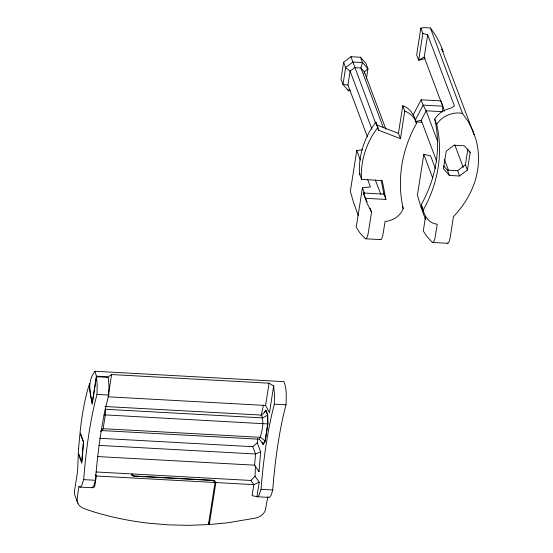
<?xml version="1.0" encoding="UTF-8"?>
<svg xmlns="http://www.w3.org/2000/svg" width="553" height="553" viewBox="0 0 553 553"><rect width="100%" height="100%" fill="white"/><g stroke="black" fill="none" stroke-linecap="round" stroke-linejoin="round"><path stroke-width="0.83" d="M94.895 371.257L96.395 376.164L92.213 402.937C89.392 392.215 87.706 380.685 94.895 371.257L283.931 381.632C286.889 388.932 286.288 397.082 286.039 404.789A140.863 29.606 -86.9 0 0 272.733 490.006L271.212 495.163L269.498 497.458L256.945 496.718L259.212 482.23L255.044 476.264L255.445 466.02M79.895 487.124L81.609 485.907L83.69 479.631A140.863 29.606 -86.9 0 1 96.996 394.413L97.19 384.66L96.492 376.759L108.257 377.402L108.955 385.303L108.761 395.056A140.863 29.606 -86.9 0 0 95.462 480.281L93.941 485.437L92.22 487.732L79.895 487.124L78.837 486.115L77.033 500.368A12.408 10.936 -20.6 0 0 84.367 508.691L91.231 511.09A310.15 273.59 -20.6 0 0 148.411 523.179L168.119 524.845L188.013 525.35L208.467 524.603L215.034 482.513L213.652 480.529L132.914 476.098L131.379 473.907L96.022 471.965M257.739 438.591L257.269 442.849L260.643 451.836L259.004 471.605L254.601 465.17L255.534 453.992L252.783 446.679L99.644 438.28M364.109 73.542L364.358 71.911L367.945 68.772L365.948 63.464L360.508 57.236L350.948 56.71L343.634 62.233L340.987 79.197L342.984 84.505L348.459 90.733L350.049 90.823M366.376 78.948L367.945 68.772L362.505 62.544L360.508 57.236M100.819 431.63L101.897 430.566L259.336 439.206L263.083 443.886L265.087 440.9L267.728 423.93L267.562 415.179L265.945 410.858L261.61 415.103L105.035 406.51M96.492 376.759L92.185 404.34L89.386 386.658L89.634 383.457L87.886 389.008A90.16 18.947 -86.9 0 0 80.745 426.301L80.081 432.315L83.586 441.633L81.803 463.117L78.305 453.826L77.634 470.956L74.544 490.725A12.408 10.936 -20.6 0 0 75.298 496.373L77.821 503.112M108.388 395.16L108.132 396.805L265.571 405.446L269.484 412.669L273.666 385.89L269.048 383.194L111.609 374.554L108.153 376.807L96.395 376.164M108.651 393.508L111.609 374.554M131.925 475.635L132.188 473.949L250.875 480.46L255.044 476.264M214.039 482.043L214.301 480.35L133.563 475.919L132.188 473.949M267.873 496.483L265.246 510.695A12.408 10.942 -20.5 0 1 255.451 518.078L228.023 522.758L209.29 524.527L215.843 482.555L214.301 480.35M265.571 405.446L269.048 383.194M367.386 136.736L347.948 85.024L350.111 71.13L354.722 67.646L360.929 67.984L364.358 71.911L385.925 129.278M362.374 149.849L356.747 150.485L350.36 191.366L353.498 202.322L358.337 215.656M367.773 179.815L370.455 186.949L362.436 187.847L356.243 227.269L359.782 232.765L365.236 238.585A12.408 2.613 -86.8 0 0 368.45 231.907L371.561 212.124L370.075 208.163M385.89 199.433L383.893 194.117L363.321 192.99L365.312 198.299L385.89 199.433L382.247 180.534L361.614 179.407L359.616 174.091L359.339 168.534A90.16 79.535 -20.6 0 1 371.015 129.07L375.819 122.061L378.439 130.155L400.448 138.658L398.45 133.342L402.757 105.761C410.575 108.222 414.563 115.95 416.533 123.347A140.863 124.259 -20.6 0 0 403.227 208.564C400.49 216.009 392.872 220.896 385.095 221.387L382.821 235.426A12.408 2.613 -86.8 0 1 380.132 239.414M400.448 138.658L404.755 111.077L402.757 105.761M474.094 134.725L441.764 49.086L443.098 51.574C440.312 43.016 435.854 35.095 430.365 27.975L424.462 27.65L420.847 28.106L416.665 54.885L418.662 60.194L425.167 58.597M422.845 33.422L418.662 60.194L424.192 57.063L427.669 34.811L422.845 33.422L420.847 28.106M435.418 168.679L430.607 155.877L423.792 154.301L417.432 195.043L420.563 205.999L425.423 219.382M425.554 216.527L423.294 230.967L426.833 236.456L432.287 242.276A12.408 2.599 -86.9 0 0 434.955 238.288L437.264 224.248C426.55 222.921 423.633 213.223 421.414 204.354A140.863 124.266 -20.5 0 0 434.727 119.137C438.287 113.413 444.377 109.48 450.944 108.174L454.393 105.92L427.669 34.811M467.43 170.061L470.174 152.49L464.292 145.798L454.061 145.239L446.243 151.176L443.465 168.741L449.354 175.432L459.578 175.992L467.43 170.061L465.432 164.746L467.914 148.847M413.202 114.996L421.096 99.796L440.983 100.888M415.199 120.312L423.093 105.111L421.096 99.796M436.718 161.462L421.227 120.257L426.135 110.8L423.093 105.111L442.981 106.204L442.317 111.685L426.135 110.8L437.679 141.506M101.897 430.566L103.162 428.686L105.326 414.778L105.229 409.261L262.668 417.902L267.562 415.179M264.279 412.538L266 409.967L267.742 414.591L267.915 423.985L265.177 441.57L263.021 444.778L262.157 442.469M259.336 439.206C262.212 432.08 264.223 422.727 261.61 415.103M375.819 122.061L377.817 127.37L373.005 134.386A90.16 79.535 -20.6 0 0 361.33 173.849L361.614 179.407M423.411 209.67A140.863 124.259 -20.6 0 0 436.718 124.453C441.992 115.936 452.679 111.623 462.46 113.351L468.267 121.646L472.829 130.584L476.085 140.04A90.16 79.535 -20.6 0 1 475.352 180.105C471.121 193.84 463.393 206.297 453.432 216.617L450.37 236.401A12.408 2.599 -86.9 0 1 447.183 243.085M100.77 430.773L103.162 428.686L260.601 437.326L265.087 440.9M252.783 446.679L257.269 442.849M443.61 165.865L447.356 170.124L457.58 170.683L465.432 164.746M349.925 89.842L348.459 90.733L347.885 89.22M259.212 482.23L253.792 484.642L215.843 482.555M260.643 451.836L255.534 453.992L98.952 445.4M415.925 121.48L421.227 120.257M257.166 496.85L258.887 495.633L260.968 489.357L272.733 490.006M103.77 414.812L267.728 423.93M432.951 242.484L447.847 243.292M415.241 121.874L421.856 122.241M359.616 174.091L360.438 174.14M96.996 394.413L108.761 395.056M286.039 404.789L274.274 404.139L274.468 394.386L273.666 385.89M98.026 456.578L254.601 465.17M215.034 482.513L96.353 476.002L95.289 474.861M83.69 479.631L95.455 480.274M365.906 238.792L380.803 239.629M347.948 85.024L342.984 84.505L345.632 67.549L343.634 62.233M256.945 496.718L252.078 495.619L253.792 484.642L250.875 480.46M376.441 124.84L398.45 133.342M404.755 111.077C410.285 113.075 414.937 117.623 416.533 123.347M91.653 487.774L94.639 486.979L96.353 476.002L95.379 474.605M367.081 201.949L363.321 192.99M371.561 212.124L366.998 203.186L365.312 198.299M423.356 211.011L421.704 206.67L421.414 204.354M430.365 27.975L462.46 113.351M469.601 150.969L470.174 152.49M441.266 101.648L442.697 105.443M424.192 57.063L444.543 111.201M454.773 144.817L463.276 167.441M457.58 170.683L459.578 175.992M434.72 119.137L436.718 124.453M444.356 159.285L448.607 170.594M447.356 170.124L449.354 175.432M423.792 154.301L432.729 178.08M383.409 127.778L360.929 67.984L362.505 62.544L352.938 62.019L345.632 67.549L350.111 71.13L371.982 129.305M350.948 56.71L375.681 123.395M402.37 206.283L403.227 208.564M375.411 180.071L380.823 194.469M356.747 150.485L360.321 159.997M362.436 187.847L364.489 193.301M262.537 442.448L263.083 443.886M258.445 470.112L259.004 471.605M208.495 522.391L209.29 524.527M377.817 127.37L378.439 130.155M381.204 180.154L383.893 194.117M261.051 489.405A140.863 29.516 -86.8 0 1 274.316 404.388M261.175 415.849A90.16 18.947 -86.9 0 1 263.477 405.142M78.616 448.352L78.36 452.914L81.726 461.879L83.372 442.11L79.991 433.123L78.616 448.352"/></g></svg>
